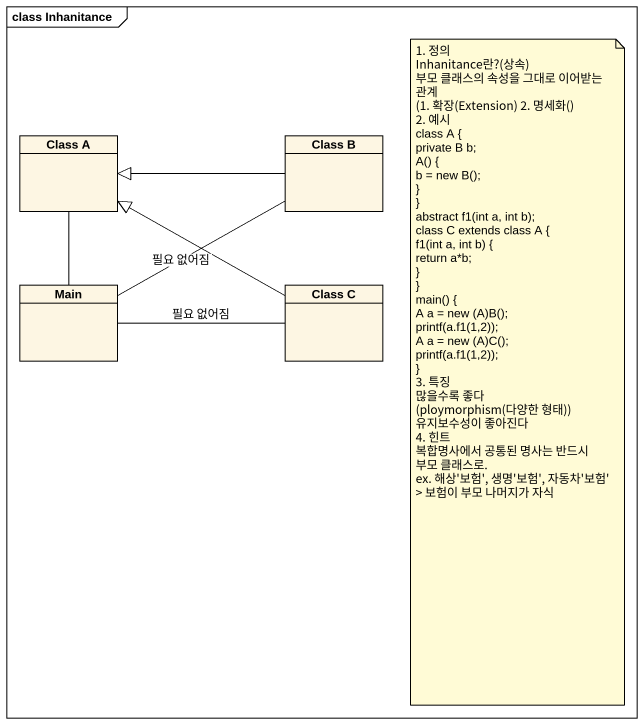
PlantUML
@startuml
mainframe class Inhanitance
hide circle
hide empty members
class "Class A" as Class_A
class "Class B" as Class_B
class Main
class "Class C" as Class_C
Class_A -- Main
Class_B -left-|> Class_A
Main -right- Class_B : 필요 없어짐
Main -right- Class_C : 필요 없어짐
Class_C -left-|> Class_A
note as N1
  1. 정의
  Inhanitance란?(상속)
  부모 클래스의 속성을 그대로 이어받는 관계
  (1. 확장(Extension) 2. 명세화()
  2. 예시
  class A {
  private B b;
  A() {
  b = new B();
  ~}
  ~}
  abstract f1(int a, int b);
  class C extends class A {
  f1(int a, int b) {
  return a*b;
  ~}
  ~}
  main() {
  A a = new (A)B();
  printf(a.f1(1,2));
  A a = new (A)C();
  printf(a.f1(1,2));
  ~}
  3. 특징
  많을수록 좋다
  (ploymorphism(다양한 형태))
  유지보수성이 좋아진다
  4. 힌트
  복합명사에서 공통된 명사는 반드시 부모 클래스로.
  ex. 해상'보험', 생명'보험', 자동차'보험'
  > 보험이 부모 나머지가 자식
end note
@enduml
